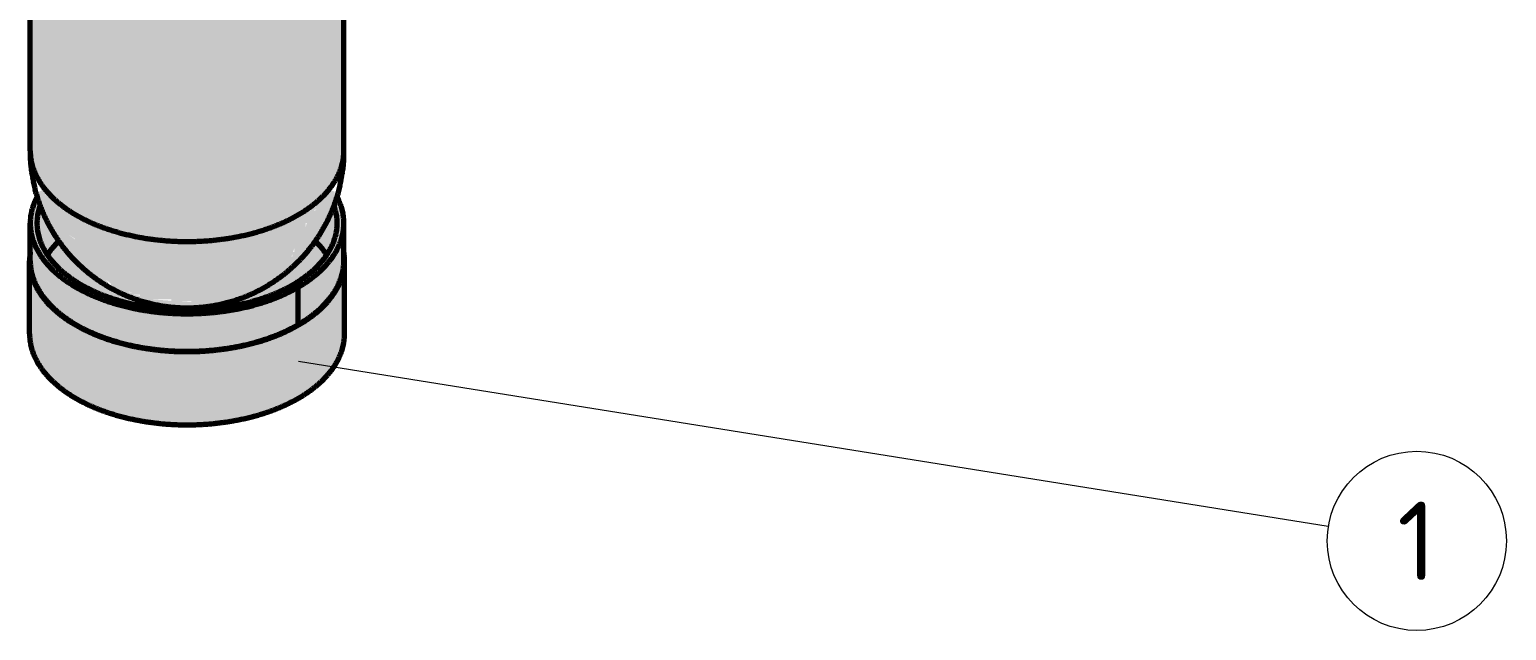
# Model space of a CAD drawing. Header units: millimetres. Extents: x 0 to 420, y 0 to 297.
# Drawn here: x 221.1 to 287, y 162.2 to 189 of the extents above; entities that cross this region are included whole.
import ezdxf
from ezdxf.enums import TextEntityAlignment as Align

# ---------------------------------------------------------------- set-up
doc = ezdxf.new("R2010")
doc.units = ezdxf.units.MM
for name, color, linetype, lineweight in [('01-VISIBLE', 7, 'CONTINUOUS', 70), ('06-TEXTO', 7, 'CONTINUOUS', 25), ('08-FINA', 5, 'CONTINUOUS', 18), ('13-GRAFICA', 30, 'CONTINUOUS', 18)]:
    doc.layers.add(name, color=color, linetype=linetype, lineweight=lineweight)
doc.styles.add('ISO3098', font='isocpeur.ttf')

msp = doc.modelspace()

# ---------------------------------------------------------------- hatches: boundary and pattern name
at = {"layer": '08-FINA'}
h = msp.add_hatch(color=7, dxfattribs=at)
h.dxf.hatch_style = 1
edge = h.paths.add_edge_path()
edge.add_arc((233.089, 174.172), 0.6, 0, 360)
at = {"layer": '13-GRAFICA', "true_color": 0xb21820}
h = msp.add_hatch(color=7, dxfattribs=at)
h.dxf.hatch_style = 1
h.paths.add_polyline_path([(221.11, 192.858), (221.21, 192.858), (221.21, 192.558), (221.31, 192.558), (221.51, 191.958), (221.71, 191.858), (221.71, 194.458), (221.81, 194.458), (221.81, 192.258), (221.91, 192.258), (222.01, 192.058), (222.21, 192.058), (222.61, 191.558), (222.81, 191.558), (222.91, 191.358), (223.31, 191.258), (223.41, 191.058), (223.61, 191.058), (223.61, 190.958), (223.81, 190.958), (223.81, 190.858), (224.11, 190.858), (224.11, 190.758), (224.41, 190.758), (224.41, 190.658), (224.71, 190.658), (224.71, 190.558), (225.01, 190.458), (225.01, 192.658), (225.11, 192.658), (225.11, 192.558), (225.41, 192.558), (225.41, 190.658), (225.51, 190.658), (225.51, 190.558), (226.11, 190.558), (226.11, 190.458), (226.61, 190.458), (226.61, 190.358), (229.51, 190.358), (229.51, 190.458), (230.21, 190.458), (230.21, 190.558), (230.61, 190.558), (230.61, 190.658), (231.11, 190.658), (231.11, 190.758), (231.21, 190.758), (231.21, 192.658), (231.91, 192.758), (231.91, 192.858), (232.11, 192.858), (232.11, 192.958), (232.31, 192.958), (232.31, 193.058), (232.51, 193.058), (232.51, 193.158), (232.71, 193.158), (232.71, 193.258), (233.21, 193.358), (233.41, 193.658), (233.61, 193.658), (233.61, 193.758), (233.91, 193.858), (234.11, 194.158), (234.31, 194.158), (234.31, 194.358), (234.71, 194.658), (234.71, 194.858), (234.91, 194.958), (234.91, 195.158), (235.01, 195.158), (235.01, 195.358), (235.11, 195.358), (235.11, 183.158), (235.01, 183.158), (235.01, 182.858), (234.91, 182.858), (234.91, 182.558), (234.81, 182.558), (234.71, 182.158), (234.51, 182.058), (234.51, 181.858), (234.31, 181.758), (234.31, 181.558), (234.11, 181.458), (234.11, 181.258), (233.91, 181.158), (233.91, 180.958), (233.81, 180.958), (233.71, 180.658), (233.51, 180.558), (233.51, 180.358), (233.41, 180.358), (233.41, 180.158), (233.31, 180.158), (233.31, 179.858), (233.21, 179.858), (233.21, 179.658), (233.11, 179.658), (233.11, 179.458), (233.01, 179.458), (233.01, 179.258), (232.91, 179.258), (232.71, 178.658), (232.51, 178.558), (232.51, 178.358), (232.21, 178.158), (232.21, 177.958), (232.11, 177.958), (232.01, 177.758), (231.81, 177.758), (231.81, 177.658), (231.51, 177.558), (231.41, 177.358), (230.71, 177.258), (230.71, 177.158), (230.41, 177.158), (230.41, 177.058), (230.01, 177.058), (230.01, 176.958), (229.71, 176.958), (229.71, 176.858), (229.31, 176.858), (229.31, 176.758), (228.31, 176.758), (228.31, 176.858), (227.41, 176.858), (227.41, 176.958), (226.41, 176.958), (226.41, 177.058), (226.01, 177.058), (226.01, 177.158), (225.71, 177.158), (225.71, 177.258), (225.21, 177.358), (225.21, 177.458), (225.01, 177.458), (225.01, 177.558), (224.71, 177.558), (224.71, 177.658), (224.21, 178.058), (224.21, 178.258), (223.91, 178.458), (223.91, 178.658), (223.51, 178.958), (223.51, 179.158), (223.21, 179.358), (223.21, 179.558), (223.11, 179.558), (223.11, 179.658), (222.81, 179.858), (222.81, 180.058), (222.51, 180.258), (222.41, 180.658), (222.21, 180.758), (222.21, 180.958), (222.11, 180.958), (222.11, 181.158), (222.01, 181.158), (222.01, 181.358), (221.91, 181.358), (221.91, 181.558), (221.81, 181.558), (221.81, 181.758), (221.71, 181.758), (221.71, 181.958), (221.61, 181.958), (221.61, 182.158), (221.51, 182.158), (221.51, 182.358), (221.41, 182.358), (221.41, 182.558), (221.31, 182.558), (221.31, 182.758), (221.21, 182.758), (221.21, 183.558), (221.11, 183.558)])
at = {"layer": '13-GRAFICA', "true_color": 0x202020}
h = msp.add_hatch(color=7, dxfattribs=at)
h.dxf.hatch_style = 1
h.paths.add_polyline_path([(221.21, 178.058), (221.11, 180.658), (221.21, 180.658), (221.21, 180.958), (221.31, 180.958), (221.31, 181.358), (221.41, 181.358), (221.51, 181.758), (221.71, 181.858), (221.81, 181.558), (221.91, 181.558), (221.91, 181.358), (222.01, 181.358), (222.01, 181.158), (222.11, 181.158), (222.11, 180.958), (222.21, 180.958), (222.21, 180.758), (222.41, 180.658), (222.51, 180.258), (222.81, 180.058), (222.81, 179.858), (223.21, 179.558), (223.21, 179.358), (223.51, 179.158), (223.51, 178.958), (223.91, 178.658), (223.91, 178.458), (224.21, 178.258), (224.21, 178.058), (224.31, 178.058), (224.71, 177.558), (225.01, 177.558), (225.01, 177.458), (225.21, 177.458), (225.21, 177.358), (225.51, 177.358), (225.51, 177.258), (225.71, 177.258), (225.71, 177.158), (226.41, 177.058), (226.41, 176.958), (229.31, 176.758), (229.31, 176.858), (229.71, 176.858), (229.71, 176.958), (230.01, 176.958), (230.01, 177.058), (230.41, 177.058), (230.41, 177.158), (230.71, 177.158), (230.71, 177.258), (231.41, 177.358), (231.51, 177.558), (231.71, 177.558), (231.81, 177.758), (232.01, 177.758), (232.01, 177.858), (232.21, 177.958), (232.21, 178.158), (232.51, 178.358), (232.51, 178.558), (232.71, 178.658), (232.71, 178.858), (232.81, 178.858), (232.81, 179.058), (232.91, 179.058), (232.91, 179.258), (233.01, 179.258), (233.01, 179.458), (233.11, 179.458), (233.11, 179.658), (233.21, 179.658), (233.21, 179.858), (233.31, 179.858), (233.31, 180.158), (233.41, 180.158), (233.51, 180.558), (233.71, 180.658), (233.71, 180.858), (233.91, 180.958), (233.91, 181.158), (234.11, 181.258), (234.11, 181.458), (234.31, 181.558), (234.41, 181.858), (234.71, 181.758), (234.71, 181.558), (234.81, 181.558), (234.81, 181.358), (234.91, 181.358), (234.91, 181.158), (235.01, 181.158), (235.01, 180.558), (235.11, 180.558), (235.11, 178.458), (235.01, 178.458), (235.01, 177.858), (234.91, 177.858), (234.81, 177.458), (234.61, 177.358), (234.51, 176.958), (234.41, 176.958), (233.91, 176.358), (233.71, 176.358), (233.51, 176.058), (233.11, 175.958), (233.01, 175.758), (232.81, 175.758), (232.81, 175.658), (232.61, 175.658), (232.61, 175.558), (232.41, 175.558), (232.41, 175.458), (232.21, 175.458), (232.21, 175.358), (231.91, 175.358), (231.91, 175.258), (231.61, 175.258), (231.61, 175.158), (231.31, 175.158), (231.31, 175.058), (231.01, 175.058), (231.01, 174.958), (230.51, 174.958), (230.51, 174.858), (230.01, 174.858), (230.01, 174.758), (229.41, 174.758), (229.41, 174.658), (226.11, 174.758), (226.11, 174.858), (225.71, 174.858), (225.71, 174.958), (224.51, 175.158), (224.51, 175.258), (224.31, 175.258), (224.31, 175.358), (224.11, 175.358), (224.11, 175.458), (223.81, 175.458), (223.81, 175.558), (223.61, 175.558), (223.61, 175.658), (223.01, 175.858), (222.81, 176.158), (222.61, 176.158), (222.41, 176.458), (222.21, 176.458), (222.21, 176.558), (221.91, 176.758), (221.91, 176.958), (221.61, 177.158), (221.61, 177.358), (221.41, 177.458), (221.31, 178.058)])
at = {"layer": '13-GRAFICA', "true_color": 0xffd200}
h = msp.add_hatch(color=7, dxfattribs=at)
h.dxf.hatch_style = 1
h.paths.add_polyline_path([(221.11, 174.958), (221.11, 178.758), (221.21, 178.758), (221.21, 178.058), (221.31, 178.058), (221.41, 177.458), (221.51, 177.458), (221.61, 177.158), (221.91, 176.958), (221.91, 176.758), (222.01, 176.758), (222.21, 176.458), (222.41, 176.458), (222.61, 176.158), (222.81, 176.158), (223.01, 175.858), (223.21, 175.858), (223.21, 175.758), (223.41, 175.758), (223.41, 175.658), (223.61, 175.658), (223.61, 175.558), (223.81, 175.558), (223.81, 175.458), (224.11, 175.458), (224.11, 175.358), (224.31, 175.358), (224.31, 175.258), (224.51, 175.258), (224.51, 175.158), (224.91, 175.158), (224.91, 175.058), (225.31, 175.058), (225.31, 174.958), (225.71, 174.958), (225.71, 174.858), (226.11, 174.858), (226.11, 174.758), (229.41, 174.658), (229.41, 174.758), (230.01, 174.758), (230.01, 174.858), (231.01, 174.958), (231.01, 175.058), (231.31, 175.058), (231.31, 175.158), (232.21, 175.358), (232.21, 175.458), (232.41, 175.458), (232.41, 175.558), (233.01, 175.758), (233.11, 175.958), (233.51, 176.058), (233.71, 176.358), (233.91, 176.358), (233.91, 176.458), (234.51, 176.958), (234.61, 177.358), (234.81, 177.458), (234.81, 177.658), (234.91, 177.658), (234.91, 177.858), (235.01, 177.858), (235.01, 178.458), (235.11, 178.458), (235.11, 174.958), (235.01, 174.958), (235.01, 174.558), (234.91, 174.558), (234.91, 174.358), (234.81, 174.358), (234.61, 173.758), (234.51, 173.758), (233.91, 173.058), (233.71, 173.058), (233.51, 172.758), (233.11, 172.658), (233.01, 172.458), (232.81, 172.458), (232.81, 172.358), (232.61, 172.358), (232.61, 172.258), (232.41, 172.258), (232.41, 172.158), (232.11, 172.158), (232.11, 172.058), (231.91, 172.058), (231.91, 171.958), (231.61, 171.958), (231.61, 171.858), (231.31, 171.858), (231.31, 171.758), (231.01, 171.758), (231.01, 171.658), (230.41, 171.658), (230.41, 171.558), (229.91, 171.558), (229.91, 171.458), (229.11, 171.458), (229.11, 171.358), (226.31, 171.458), (226.31, 171.558), (225.71, 171.558), (225.71, 171.658), (225.31, 171.658), (225.31, 171.758), (225.01, 171.758), (225.01, 171.858), (224.61, 171.858), (224.61, 171.958), (224.31, 171.958), (224.31, 172.058), (224.11, 172.058), (224.11, 172.158), (223.91, 172.158), (223.91, 172.258), (223.61, 172.258), (223.61, 172.358), (223.01, 172.558), (222.81, 172.858), (222.61, 172.858), (222.41, 173.158), (222.21, 173.158), (222.21, 173.258), (221.91, 173.458), (221.91, 173.658), (221.51, 173.958), (221.51, 174.158), (221.41, 174.158), (221.41, 174.358), (221.31, 174.358), (221.31, 174.658), (221.21, 174.658), (221.21, 174.958)])

# ---------------------------------------------------------------- linework, layer by layer
at = {"layer": '01-VISIBLE'}
for p, q in [((235.117, 183.574), (235.117, 195.422)), ((221.117, 183.574), (221.117, 193.015)), ((221.117, 178.675), (221.117, 180.349)), ((235.117, 178.675), (235.117, 180.349)), ((221.087, 175.41), (221.087, 178.675)), ((235.147, 175.41), (235.147, 178.675)), ((233.066, 177.492), (233.066, 175.818))]:
    msp.add_line(p, q, dxfattribs=at)
for points in [[(221.117, 183.574), (221.117, 183.514), (221.12, 183.454), (221.124, 183.394), (221.129, 183.334), (221.136, 183.274), (221.145, 183.215), (221.154, 183.155), (221.166, 183.096), (221.179, 183.037), (221.193, 182.979), (221.209, 182.921), (221.226, 182.863), (221.245, 182.805), (221.264, 182.749), (221.286, 182.692), (221.308, 182.636), (221.332, 182.581), (221.356, 182.526), (221.382, 182.472), (221.409, 182.418), (221.438, 182.365), (221.467, 182.312), (221.497, 182.26), (221.529, 182.209), (221.561, 182.158), (221.594, 182.108), (221.628, 182.058), (221.663, 182.009), (221.699, 181.96), (221.736, 181.913), (221.773, 181.866), (221.812, 181.819), (221.85, 181.773), (221.89, 181.728), (221.931, 181.683), (221.972, 181.639), (222.013, 181.596), (222.056, 181.553), (222.098, 181.51), (222.142, 181.469), (222.186, 181.428), (222.231, 181.387), (222.276, 181.347), (222.321, 181.308), (222.367, 181.269), (222.414, 181.231), (222.461, 181.193), (222.508, 181.156), (222.556, 181.12), (222.604, 181.083), (222.653, 181.048), (222.702, 181.013), (222.752, 180.979), (222.801, 180.945), (222.851, 180.911), (222.902, 180.878), (222.953, 180.846), (223.004, 180.814), (223.055, 180.783), (223.107, 180.752), (223.159, 180.721), (223.211, 180.691), (223.264, 180.662), (223.316, 180.633), (223.369, 180.604), (223.423, 180.576), (223.476, 180.549), (223.53, 180.521), (223.584, 180.495), (223.638, 180.468), (223.693, 180.443), (223.747, 180.417), (223.802, 180.392), (223.857, 180.367), (223.912, 180.343), (223.967, 180.32), (224.023, 180.296), (224.079, 180.273), (224.134, 180.251), (224.19, 180.229), (224.247, 180.207), (224.303, 180.185), (224.359, 180.165), (224.416, 180.144), (224.473, 180.124), (224.53, 180.104), (224.587, 180.085), (224.644, 180.065), (224.701, 180.047), (224.758, 180.028), (224.816, 180.011), (224.874, 179.993), (224.931, 179.976), (224.989, 179.959), (225.047, 179.942), (225.105, 179.926), (225.163, 179.91), (225.221, 179.895), (225.28, 179.88), (225.338, 179.865), (225.397, 179.851), (225.455, 179.837), (225.514, 179.823), (225.572, 179.809), (225.631, 179.796), (225.69, 179.784), (225.749, 179.771), (225.808, 179.759), (225.867, 179.747), (225.926, 179.736), (225.985, 179.725), (226.045, 179.714), (226.104, 179.704), (226.163, 179.694), (226.223, 179.684), (226.282, 179.674), (226.342, 179.665), (226.401, 179.656), (226.461, 179.648), (226.521, 179.639), (226.58, 179.632), (226.64, 179.624), (226.7, 179.617), (226.76, 179.61), (226.82, 179.603), (226.88, 179.597), (226.939, 179.591), (226.999, 179.585), (227.059, 179.579), (227.119, 179.574), (227.179, 179.569), (227.239, 179.565), (227.3, 179.561), (227.36, 179.557), (227.42, 179.553), (227.48, 179.55), (227.54, 179.547), (227.6, 179.544), (227.66, 179.542), (227.721, 179.539), (227.781, 179.538), (227.841, 179.536), (227.901, 179.535), (227.961, 179.534), (228.022, 179.533), (228.082, 179.533), (228.142, 179.533), (228.202, 179.533), (228.263, 179.534), (228.323, 179.535), (228.383, 179.536), (228.443, 179.537), (228.503, 179.539), (228.564, 179.541), (228.624, 179.544), (228.684, 179.546), (228.744, 179.549), (228.804, 179.553), (228.864, 179.556), (228.925, 179.56), (228.985, 179.564), (229.045, 179.569), (229.105, 179.573), (229.165, 179.579), (229.225, 179.584), (229.285, 179.59), (229.345, 179.596), (229.405, 179.602), (229.464, 179.609), (229.524, 179.616), (229.584, 179.623), (229.644, 179.63), (229.703, 179.638), (229.763, 179.646), (229.823, 179.655), (229.882, 179.664), (229.942, 179.673), (230.001, 179.682), (230.061, 179.692), (230.12, 179.702), (230.18, 179.712), (230.239, 179.723), (230.298, 179.734), (230.357, 179.746), (230.416, 179.757), (230.475, 179.769), (230.534, 179.782), (230.593, 179.794), (230.652, 179.807), (230.711, 179.821), (230.769, 179.834), (230.828, 179.848), (230.886, 179.863), (230.945, 179.878), (231.003, 179.893), (231.061, 179.908), (231.119, 179.924), (231.177, 179.94), (231.235, 179.956), (231.293, 179.973), (231.351, 179.99), (231.409, 180.008), (231.466, 180.026), (231.523, 180.044), (231.581, 180.063), (231.638, 180.082), (231.695, 180.101), (231.752, 180.121), (231.809, 180.141), (231.865, 180.161), (231.922, 180.182), (231.978, 180.204), (232.034, 180.225), (232.09, 180.247), (232.146, 180.27), (232.202, 180.293), (232.257, 180.316), (232.313, 180.34), (232.368, 180.364), (232.423, 180.388), (232.478, 180.413), (232.532, 180.439), (232.587, 180.464), (232.641, 180.491), (232.695, 180.517), (232.749, 180.544), (232.802, 180.572), (232.856, 180.6), (232.909, 180.629), (232.962, 180.657), (233.014, 180.687), (233.066, 180.717)], [(221.117, 183.549), (221.117, 183.487), (221.117, 183.424), (221.118, 183.362), (221.119, 183.3), (221.12, 183.238), (221.122, 183.175), (221.124, 183.113), (221.128, 183.051), (221.132, 182.988), (221.138, 182.926), (221.144, 182.864), (221.152, 182.803), (221.161, 182.741), (221.171, 182.679), (221.183, 182.618), (221.196, 182.557)], [(233.066, 180.717), (233.119, 180.747), (233.17, 180.778), (233.222, 180.809), (233.273, 180.841), (233.324, 180.874), (233.375, 180.907), (233.425, 180.94), (233.475, 180.974), (233.525, 181.008), (233.574, 181.043), (233.623, 181.079), (233.671, 181.115), (233.719, 181.152), (233.767, 181.189), (233.814, 181.226), (233.861, 181.265), (233.907, 181.303), (233.953, 181.343), (233.998, 181.383), (234.043, 181.423), (234.087, 181.465), (234.131, 181.506), (234.174, 181.549), (234.216, 181.592), (234.258, 181.635), (234.299, 181.679), (234.34, 181.724), (234.38, 181.769), (234.419, 181.815), (234.457, 181.862), (234.495, 181.909), (234.532, 181.957), (234.568, 182.005), (234.603, 182.055), (234.637, 182.104), (234.67, 182.155), (234.703, 182.205), (234.734, 182.257), (234.765, 182.309), (234.794, 182.362), (234.823, 182.415), (234.85, 182.469), (234.876, 182.524), (234.901, 182.579), (234.925, 182.634), (234.947, 182.69), (234.968, 182.747), (234.988, 182.804), (235.007, 182.861), (235.024, 182.919), (235.04, 182.977), (235.054, 183.036), (235.067, 183.095), (235.079, 183.154), (235.089, 183.214), (235.097, 183.273), (235.104, 183.333), (235.11, 183.394), (235.114, 183.454), (235.116, 183.514), (235.117, 183.574)], [(235.038, 182.557), (235.05, 182.616), (235.061, 182.675), (235.071, 182.734), (235.08, 182.794), (235.088, 182.854), (235.095, 182.913), (235.1, 182.973), (235.105, 183.033), (235.108, 183.093), (235.111, 183.153), (235.113, 183.214), (235.114, 183.274), (235.115, 183.334), (235.116, 183.394), (235.116, 183.454), (235.117, 183.514), (235.117, 183.574)], [(221.196, 182.557), (221.195, 182.559), (221.195, 182.56), (221.195, 182.561), (221.194, 182.563), (221.194, 182.564), (221.194, 182.566)], [(221.194, 182.566), (221.204, 182.507), (221.214, 182.447), (221.224, 182.388), (221.234, 182.329), (221.245, 182.27), (221.255, 182.21), (221.267, 182.151), (221.278, 182.092), (221.29, 182.033), (221.303, 181.975), (221.316, 181.916), (221.33, 181.857), (221.344, 181.799), (221.359, 181.741), (221.375, 181.683), (221.391, 181.625), (221.408, 181.567), (221.425, 181.51), (221.443, 181.452), (221.462, 181.395), (221.481, 181.338), (221.501, 181.281), (221.521, 181.225), (221.542, 181.169), (221.564, 181.112), (221.585, 181.056), (221.608, 181), (221.63, 180.945), (221.653, 180.889), (221.677, 180.834), (221.7, 180.779), (221.725, 180.724), (221.749, 180.669), (221.774, 180.614), (221.8, 180.56), (221.826, 180.505), (221.852, 180.451), (221.879, 180.398), (221.907, 180.344), (221.935, 180.291), (221.963, 180.238), (221.992, 180.185), (222.021, 180.133), (222.051, 180.08), (222.081, 180.028), (222.112, 179.977), (222.143, 179.925), (222.174, 179.874), (222.206, 179.823), (222.239, 179.773), (222.272, 179.722), (222.305, 179.672), (222.339, 179.622), (222.373, 179.573), (222.408, 179.524), (222.443, 179.475), (222.478, 179.426), (222.514, 179.378), (222.55, 179.33), (222.587, 179.283), (222.624, 179.235), (222.661, 179.188), (222.699, 179.142), (222.738, 179.095), (222.776, 179.049), (222.815, 179.003), (222.855, 178.958), (222.895, 178.913), (222.935, 178.868), (222.975, 178.824), (223.016, 178.78), (223.058, 178.736), (223.1, 178.693), (223.142, 178.65), (223.184, 178.608), (223.227, 178.565), (223.27, 178.524), (223.314, 178.482), (223.358, 178.441), (223.402, 178.4), (223.447, 178.36), (223.491, 178.32), (223.537, 178.281), (223.582, 178.241), (223.628, 178.203), (223.675, 178.164), (223.721, 178.126), (223.768, 178.089), (223.816, 178.052), (223.863, 178.015), (223.911, 177.979), (223.959, 177.943), (224.008, 177.907), (224.057, 177.872), (224.106, 177.838), (224.155, 177.803), (224.205, 177.77), (224.255, 177.736), (224.305, 177.703), (224.356, 177.671), (224.407, 177.639), (224.458, 177.607), (224.509, 177.576), (224.561, 177.545), (224.613, 177.515), (224.665, 177.485), (224.717, 177.455), (224.77, 177.426), (224.823, 177.398), (224.876, 177.37), (224.929, 177.342), (224.983, 177.315), (225.037, 177.288), (225.091, 177.262), (225.145, 177.236), (225.2, 177.211), (225.255, 177.186), (225.31, 177.162), (225.365, 177.138), (225.42, 177.115), (225.476, 177.092), (225.532, 177.069), (225.588, 177.047), (225.644, 177.026), (225.7, 177.005), (225.757, 176.984), (225.813, 176.964), (225.87, 176.945), (225.927, 176.926), (225.984, 176.907), (226.042, 176.889), (226.099, 176.872), (226.157, 176.854), (226.215, 176.838), (226.273, 176.822), (226.331, 176.806), (226.389, 176.791), (226.447, 176.776), (226.506, 176.762), (226.564, 176.749), (226.623, 176.736), (226.682, 176.723), (226.741, 176.711), (226.8, 176.7), (226.859, 176.688), (226.918, 176.678), (226.977, 176.668), (227.036, 176.658), (227.096, 176.649), (227.155, 176.641), (227.215, 176.633), (227.275, 176.625), (227.334, 176.618), (227.394, 176.612), (227.454, 176.606), (227.514, 176.6), (227.574, 176.596), (227.634, 176.591), (227.694, 176.587), (227.754, 176.584), (227.814, 176.581), (227.874, 176.579), (227.934, 176.577), (227.994, 176.576), (228.054, 176.575), (228.114, 176.574), (228.174, 176.575), (228.235, 176.575), (228.295, 176.577), (228.355, 176.579), (228.415, 176.581), (228.475, 176.584), (228.535, 176.587), (228.595, 176.591), (228.655, 176.595), (228.715, 176.6), (228.775, 176.605), (228.835, 176.611), (228.894, 176.618), (228.954, 176.625), (229.014, 176.632), (229.073, 176.64), (229.133, 176.649), (229.192, 176.658), (229.252, 176.667), (229.311, 176.677), (229.37, 176.688), (229.429, 176.699), (229.488, 176.71), (229.547, 176.722), (229.606, 176.735), (229.665, 176.748), (229.723, 176.761), (229.782, 176.775), (229.84, 176.79), (229.898, 176.805), (229.956, 176.82), (230.014, 176.837), (230.072, 176.853), (230.13, 176.87), (230.187, 176.888), (230.245, 176.906), (230.302, 176.924), (230.359, 176.943), (230.416, 176.963), (230.472, 176.983), (230.529, 177.003), (230.585, 177.024), (230.641, 177.046), (230.697, 177.068), (230.753, 177.09), (230.809, 177.113), (230.864, 177.136), (230.919, 177.16), (230.974, 177.184), (231.029, 177.209), (231.084, 177.234), (231.138, 177.26), (231.192, 177.286), (231.246, 177.313), (231.3, 177.34), (231.353, 177.368), (231.406, 177.396), (231.459, 177.424), (231.512, 177.453), (231.564, 177.482), (231.617, 177.512)], [(231.617, 177.512), (231.669, 177.543), (231.72, 177.573), (231.772, 177.604), (231.823, 177.636), (231.874, 177.668), (231.924, 177.701), (231.975, 177.734), (232.025, 177.767), (232.075, 177.801), (232.124, 177.835), (232.173, 177.87), (232.222, 177.905), (232.271, 177.94), (232.319, 177.976), (232.367, 178.013), (232.415, 178.049), (232.462, 178.086), (232.509, 178.124), (232.556, 178.162), (232.602, 178.2), (232.648, 178.239), (232.694, 178.278), (232.739, 178.318), (232.784, 178.358), (232.829, 178.398), (232.873, 178.439), (232.917, 178.48), (232.961, 178.521), (233.004, 178.563), (233.047, 178.605), (233.089, 178.648), (233.132, 178.691), (233.173, 178.734), (233.215, 178.778), (233.256, 178.822), (233.296, 178.866), (233.337, 178.911), (233.377, 178.956), (233.416, 179.001), (233.455, 179.047), (233.494, 179.093), (233.532, 179.139), (233.57, 179.186), (233.608, 179.233), (233.645, 179.28), (233.681, 179.328), (233.718, 179.376), (233.754, 179.424), (233.789, 179.473), (233.824, 179.522), (233.859, 179.571), (233.893, 179.62), (233.927, 179.67), (233.96, 179.72), (233.993, 179.771), (234.026, 179.821), (234.058, 179.872), (234.089, 179.923), (234.121, 179.975), (234.151, 180.027), (234.182, 180.079), (234.211, 180.131), (234.241, 180.183), (234.27, 180.236), (234.298, 180.289), (234.326, 180.343), (234.353, 180.396), (234.38, 180.45), (234.407, 180.504), (234.433, 180.558), (234.458, 180.613), (234.483, 180.667), (234.508, 180.722), (234.532, 180.777), (234.556, 180.833), (234.58, 180.888), (234.603, 180.944), (234.625, 180.999), (234.648, 181.055), (234.669, 181.111), (234.691, 181.168), (234.712, 181.224), (234.732, 181.281), (234.752, 181.337), (234.771, 181.394), (234.79, 181.452), (234.808, 181.509), (234.825, 181.566), (234.842, 181.624), (234.859, 181.682), (234.874, 181.74), (234.889, 181.798), (234.904, 181.857), (234.917, 181.915), (234.931, 181.974), (234.943, 182.033), (234.955, 182.092), (234.967, 182.151), (234.978, 182.21), (234.989, 182.269), (234.999, 182.329), (235.009, 182.388), (235.019, 182.447), (235.029, 182.507), (235.04, 182.566)], [(235.04, 182.566), (235.039, 182.564), (235.039, 182.563), (235.039, 182.561), (235.038, 182.56), (235.038, 182.559), (235.038, 182.557)], [(221.42, 181.526), (221.392, 181.472), (221.365, 181.417), (221.339, 181.361), (221.315, 181.305), (221.292, 181.248), (221.27, 181.19), (221.249, 181.132), (221.23, 181.074), (221.212, 181.015), (221.196, 180.956), (221.181, 180.897), (221.168, 180.837), (221.156, 180.777), (221.146, 180.716), (221.137, 180.655), (221.13, 180.594), (221.124, 180.533), (221.12, 180.472), (221.118, 180.411), (221.117, 180.349)], [(235.117, 180.349), (235.116, 180.411), (235.113, 180.472), (235.109, 180.533), (235.104, 180.594), (235.097, 180.655), (235.088, 180.716), (235.077, 180.777), (235.066, 180.837), (235.052, 180.897), (235.037, 180.956), (235.021, 181.015), (235.003, 181.074), (234.984, 181.133), (234.963, 181.19), (234.942, 181.248), (234.918, 181.305), (234.894, 181.361), (234.868, 181.417), (234.841, 181.472), (234.813, 181.526)], [(221.556, 181.133), (221.536, 181.075), (221.517, 181.016), (221.5, 180.957), (221.484, 180.898), (221.47, 180.838), (221.458, 180.777), (221.447, 180.717), (221.438, 180.656), (221.43, 180.595), (221.424, 180.534), (221.42, 180.472), (221.418, 180.411), (221.417, 180.349)], [(234.817, 180.349), (234.816, 180.411), (234.813, 180.472), (234.809, 180.534), (234.803, 180.595), (234.796, 180.656), (234.786, 180.717), (234.776, 180.777), (234.763, 180.838), (234.749, 180.898), (234.733, 180.957), (234.716, 181.016), (234.698, 181.075), (234.678, 181.133)], [(221.117, 180.349), (221.117, 180.289), (221.12, 180.229), (221.124, 180.169), (221.129, 180.109), (221.136, 180.049), (221.145, 179.989), (221.154, 179.93), (221.166, 179.871), (221.179, 179.812), (221.193, 179.754), (221.209, 179.695), (221.226, 179.638), (221.245, 179.58), (221.264, 179.523), (221.286, 179.467), (221.308, 179.411), (221.332, 179.356), (221.356, 179.301), (221.382, 179.247), (221.409, 179.193), (221.438, 179.14), (221.467, 179.087), (221.497, 179.035), (221.529, 178.983), (221.561, 178.933), (221.594, 178.882), (221.628, 178.833), (221.663, 178.784), (221.699, 178.735), (221.736, 178.688), (221.773, 178.64), (221.812, 178.594), (221.85, 178.548), (221.89, 178.503), (221.931, 178.458), (221.972, 178.414), (222.013, 178.37), (222.056, 178.328), (222.098, 178.285), (222.142, 178.244), (222.186, 178.202), (222.231, 178.162), (222.276, 178.122), (222.321, 178.083), (222.367, 178.044), (222.414, 178.006), (222.461, 177.968), (222.508, 177.931), (222.556, 177.894), (222.604, 177.858), (222.653, 177.823), (222.702, 177.788), (222.752, 177.753), (222.801, 177.72), (222.851, 177.686), (222.902, 177.653), (222.953, 177.621), (223.004, 177.589), (223.055, 177.558), (223.107, 177.527), (223.159, 177.496), (223.211, 177.466), (223.264, 177.437), (223.316, 177.408), (223.369, 177.379), (223.423, 177.351), (223.476, 177.324), (223.53, 177.296), (223.584, 177.27), (223.638, 177.243), (223.693, 177.217), (223.747, 177.192), (223.802, 177.167), (223.857, 177.142), (223.912, 177.118), (223.967, 177.094), (224.023, 177.071), (224.079, 177.048), (224.134, 177.026), (224.19, 177.003), (224.247, 176.982), (224.303, 176.96), (224.359, 176.939), (224.416, 176.919), (224.473, 176.899), (224.53, 176.879), (224.587, 176.859), (224.644, 176.84), (224.701, 176.822), (224.758, 176.803), (224.816, 176.785), (224.874, 176.768), (224.931, 176.751), (224.989, 176.734), (225.047, 176.717), (225.105, 176.701), (225.163, 176.685), (225.221, 176.67), (225.28, 176.655), (225.338, 176.64), (225.397, 176.625), (225.455, 176.611), (225.514, 176.598), (225.572, 176.584), (225.631, 176.571), (225.69, 176.558), (225.749, 176.546), (225.808, 176.534), (225.867, 176.522), (225.926, 176.511), (225.985, 176.5), (226.045, 176.489), (226.104, 176.479), (226.163, 176.468), (226.223, 176.459), (226.282, 176.449), (226.342, 176.44), (226.401, 176.431), (226.461, 176.423), (226.521, 176.414), (226.58, 176.406), (226.64, 176.399), (226.7, 176.391), (226.76, 176.385), (226.82, 176.378), (226.88, 176.371), (226.939, 176.365), (226.999, 176.36), (227.059, 176.354), (227.119, 176.349), (227.179, 176.344), (227.239, 176.34), (227.3, 176.335), (227.36, 176.332), (227.42, 176.328), (227.48, 176.325), (227.54, 176.322), (227.6, 176.319), (227.66, 176.316), (227.721, 176.314), (227.781, 176.313), (227.841, 176.311), (227.901, 176.31), (227.961, 176.309), (228.022, 176.308), (228.082, 176.308), (228.142, 176.308), (228.202, 176.308), (228.263, 176.309), (228.323, 176.31), (228.383, 176.311), (228.443, 176.312), (228.503, 176.314), (228.564, 176.316), (228.624, 176.318), (228.684, 176.321), (228.744, 176.324), (228.804, 176.327), (228.864, 176.331), (228.925, 176.335), (228.985, 176.339), (229.045, 176.344), (229.105, 176.348), (229.165, 176.353), (229.225, 176.359), (229.285, 176.365), (229.345, 176.371), (229.405, 176.377), (229.464, 176.383), (229.524, 176.39), (229.584, 176.398), (229.644, 176.405), (229.703, 176.413), (229.763, 176.421), (229.823, 176.43), (229.882, 176.439), (229.942, 176.448), (230.001, 176.457), (230.061, 176.467), (230.12, 176.477), (230.18, 176.487), (230.239, 176.498), (230.298, 176.509), (230.357, 176.52), (230.416, 176.532), (230.475, 176.544), (230.534, 176.557), (230.593, 176.569), (230.652, 176.582), (230.711, 176.596), (230.769, 176.609), (230.828, 176.623), (230.886, 176.638), (230.945, 176.652), (231.003, 176.667), (231.061, 176.683), (231.119, 176.699), (231.177, 176.715), (231.235, 176.731), (231.293, 176.748), (231.351, 176.765), (231.409, 176.783), (231.466, 176.801), (231.523, 176.819), (231.581, 176.837), (231.638, 176.856), (231.695, 176.876), (231.752, 176.896), (231.809, 176.916), (231.865, 176.936), (231.922, 176.957), (231.978, 176.978), (232.034, 177), (232.09, 177.022), (232.146, 177.045), (232.202, 177.067), (232.257, 177.091), (232.313, 177.114), (232.368, 177.139), (232.423, 177.163), (232.478, 177.188), (232.532, 177.213), (232.587, 177.239), (232.641, 177.265), (232.695, 177.292), (232.749, 177.319), (232.802, 177.347), (232.856, 177.375), (232.909, 177.403), (232.962, 177.432), (233.014, 177.462), (233.066, 177.492)], [(221.417, 180.349), (221.418, 180.289), (221.42, 180.229), (221.424, 180.169), (221.43, 180.109), (221.437, 180.049), (221.446, 179.989), (221.456, 179.93), (221.468, 179.871), (221.482, 179.812), (221.497, 179.754), (221.513, 179.696), (221.531, 179.638), (221.55, 179.581), (221.571, 179.525), (221.593, 179.469), (221.616, 179.413), (221.64, 179.358), (221.666, 179.304), (221.693, 179.25), (221.721, 179.196), (221.75, 179.144), (221.781, 179.092), (221.812, 179.04), (221.844, 178.989), (221.878, 178.939), (221.912, 178.89), (221.947, 178.841), (221.983, 178.792), (222.02, 178.745), (222.058, 178.698), (222.096, 178.652), (222.136, 178.606), (222.176, 178.561), (222.216, 178.517), (222.258, 178.473), (222.3, 178.43), (222.343, 178.387), (222.386, 178.345), (222.43, 178.304), (222.474, 178.263), (222.519, 178.223), (222.565, 178.184), (222.611, 178.145), (222.657, 178.107), (222.704, 178.069), (222.752, 178.032), (222.8, 177.995), (222.848, 177.96), (222.897, 177.924), (222.946, 177.889), (222.996, 177.855), (223.046, 177.821), (223.096, 177.788), (223.146, 177.755), (223.197, 177.723), (223.249, 177.692), (223.3, 177.66), (223.352, 177.63), (223.404, 177.6), (223.457, 177.57), (223.509, 177.541), (223.562, 177.512), (223.616, 177.484), (223.669, 177.456), (223.723, 177.429), (223.777, 177.402), (223.831, 177.376), (223.885, 177.35), (223.94, 177.325), (223.995, 177.3), (224.05, 177.275), (224.105, 177.251), (224.161, 177.227), (224.216, 177.204), (224.272, 177.181), (224.328, 177.159), (224.384, 177.137), (224.44, 177.115), (224.497, 177.094), (224.553, 177.074), (224.61, 177.053), (224.667, 177.033), (224.724, 177.014), (224.781, 176.995), (224.838, 176.976), (224.895, 176.957), (224.953, 176.939), (225.011, 176.922), (225.068, 176.905), (225.126, 176.888), (225.184, 176.871), (225.242, 176.855), (225.3, 176.839), (225.358, 176.824), (225.417, 176.809), (225.475, 176.794), (225.534, 176.78), (225.592, 176.766), (225.651, 176.753), (225.71, 176.739), (225.769, 176.726), (225.828, 176.714), (225.887, 176.702), (225.946, 176.69), (226.005, 176.678), (226.064, 176.667), (226.123, 176.656), (226.183, 176.646), (226.242, 176.636), (226.301, 176.626), (226.361, 176.616), (226.42, 176.607), (226.48, 176.598), (226.54, 176.59), (226.599, 176.582), (226.659, 176.574), (226.719, 176.566), (226.779, 176.559), (226.839, 176.552), (226.898, 176.546), (226.958, 176.539), (227.018, 176.533), (227.078, 176.528), (227.138, 176.523), (227.198, 176.518), (227.258, 176.513), (227.319, 176.509), (227.379, 176.505), (227.439, 176.501), (227.499, 176.498), (227.559, 176.494), (227.619, 176.492), (227.679, 176.489), (227.74, 176.487), (227.8, 176.485), (227.86, 176.484), (227.92, 176.483), (227.981, 176.482), (228.041, 176.481), (228.101, 176.481), (228.161, 176.481), (228.222, 176.482), (228.282, 176.482), (228.342, 176.483), (228.402, 176.485), (228.462, 176.486), (228.523, 176.488), (228.583, 176.49), (228.643, 176.493), (228.703, 176.496), (228.763, 176.499), (228.824, 176.503), (228.884, 176.506), (228.944, 176.511), (229.004, 176.515), (229.064, 176.52), (229.124, 176.525), (229.184, 176.53), (229.244, 176.536), (229.304, 176.542), (229.364, 176.549), (229.424, 176.555), (229.483, 176.562), (229.543, 176.57), (229.603, 176.577), (229.663, 176.585), (229.722, 176.594), (229.782, 176.602), (229.842, 176.611), (229.901, 176.621), (229.961, 176.63), (230.02, 176.64), (230.079, 176.651), (230.139, 176.661), (230.198, 176.672), (230.257, 176.684), (230.316, 176.695), (230.375, 176.707), (230.434, 176.72), (230.493, 176.733), (230.552, 176.746), (230.611, 176.759), (230.669, 176.773), (230.728, 176.787), (230.786, 176.801), (230.845, 176.816), (230.903, 176.831), (230.961, 176.847), (231.019, 176.863), (231.077, 176.879), (231.135, 176.896), (231.193, 176.913), (231.251, 176.93), (231.308, 176.948), (231.366, 176.966), (231.423, 176.985), (231.48, 177.004), (231.537, 177.023), (231.594, 177.043), (231.651, 177.063), (231.707, 177.084), (231.764, 177.104), (231.82, 177.126), (231.877, 177.148), (231.933, 177.17), (231.988, 177.192), (232.044, 177.215), (232.1, 177.239), (232.155, 177.263), (232.21, 177.287), (232.265, 177.312), (232.32, 177.337), (232.374, 177.362), (232.428, 177.389), (232.483, 177.415), (232.536, 177.442), (232.59, 177.47), (232.643, 177.497), (232.697, 177.526), (232.749, 177.555), (232.802, 177.584), (232.854, 177.614)], [(232.854, 177.614), (232.907, 177.645), (232.959, 177.676), (233.011, 177.708), (233.062, 177.74), (233.114, 177.772), (233.165, 177.806), (233.215, 177.84), (233.265, 177.874), (233.315, 177.909), (233.364, 177.944), (233.413, 177.98), (233.462, 178.017), (233.51, 178.054), (233.557, 178.092), (233.605, 178.13), (233.651, 178.169), (233.697, 178.209), (233.743, 178.249), (233.788, 178.29), (233.833, 178.331), (233.876, 178.373), (233.92, 178.416), (233.962, 178.459), (234.004, 178.503), (234.046, 178.548), (234.086, 178.593), (234.126, 178.639), (234.165, 178.685), (234.204, 178.733), (234.241, 178.781), (234.278, 178.829), (234.313, 178.878), (234.348, 178.928), (234.382, 178.979), (234.415, 179.03), (234.447, 179.081), (234.477, 179.134), (234.507, 179.187), (234.536, 179.241), (234.563, 179.295), (234.589, 179.35), (234.614, 179.405), (234.638, 179.461), (234.66, 179.518), (234.681, 179.575), (234.701, 179.632), (234.719, 179.69), (234.735, 179.749), (234.751, 179.808), (234.764, 179.867), (234.777, 179.926), (234.787, 179.986), (234.796, 180.046), (234.804, 180.107), (234.809, 180.167), (234.813, 180.228), (234.816, 180.289), (234.817, 180.349)], [(233.066, 177.492), (233.119, 177.522), (233.17, 177.553), (233.222, 177.584), (233.273, 177.616), (233.324, 177.649), (233.375, 177.682), (233.425, 177.715), (233.475, 177.749), (233.525, 177.783), (233.574, 177.818), (233.623, 177.854), (233.671, 177.89), (233.719, 177.926), (233.767, 177.964), (233.814, 178.001), (233.861, 178.04), (233.907, 178.078), (233.953, 178.118), (233.998, 178.158), (234.043, 178.198), (234.087, 178.239), (234.131, 178.281), (234.174, 178.323), (234.216, 178.366), (234.258, 178.41), (234.299, 178.454), (234.34, 178.499), (234.38, 178.544), (234.419, 178.59), (234.457, 178.637), (234.495, 178.684), (234.532, 178.732), (234.568, 178.78), (234.603, 178.829), (234.637, 178.879), (234.67, 178.929), (234.703, 178.98), (234.734, 179.032), (234.765, 179.084), (234.794, 179.137), (234.823, 179.19), (234.85, 179.244), (234.876, 179.298), (234.901, 179.353), (234.925, 179.409), (234.947, 179.465), (234.968, 179.521), (234.988, 179.578), (235.007, 179.636), (235.024, 179.694), (235.04, 179.752), (235.054, 179.811), (235.067, 179.87), (235.079, 179.929), (235.089, 179.988), (235.097, 180.048), (235.104, 180.108), (235.11, 180.168), (235.114, 180.229), (235.116, 180.289), (235.117, 180.349)], [(222.394, 179.544), (222.35, 179.501), (222.306, 179.458), (222.263, 179.414), (222.221, 179.37), (222.18, 179.325), (222.139, 179.279), (222.099, 179.233), (222.06, 179.186), (222.021, 179.138), (221.984, 179.09), (221.947, 179.041), (221.911, 178.991), (221.877, 178.941)], [(234.357, 178.941), (234.322, 178.991), (234.286, 179.041), (234.25, 179.09), (234.212, 179.138), (234.174, 179.186), (234.134, 179.233), (234.095, 179.279), (234.054, 179.325), (234.012, 179.37), (233.97, 179.414), (233.927, 179.458), (233.884, 179.501), (233.84, 179.544)], [(221.117, 179.05), (221.108, 178.988), (221.1, 178.926), (221.094, 178.863), (221.09, 178.801), (221.088, 178.738), (221.087, 178.675)], [(221.087, 178.675), (221.087, 178.615), (221.09, 178.555), (221.094, 178.495), (221.099, 178.435), (221.106, 178.376), (221.114, 178.316), (221.124, 178.257), (221.136, 178.198), (221.148, 178.139), (221.163, 178.081), (221.178, 178.023), (221.195, 177.965), (221.214, 177.908), (221.233, 177.851), (221.254, 177.795), (221.276, 177.739), (221.3, 177.684), (221.325, 177.629), (221.35, 177.574), (221.377, 177.521), (221.405, 177.468), (221.434, 177.415), (221.464, 177.363), (221.496, 177.311), (221.528, 177.261), (221.561, 177.21), (221.595, 177.161), (221.629, 177.112), (221.665, 177.063), (221.701, 177.016), (221.739, 176.968), (221.777, 176.922), (221.816, 176.876), (221.855, 176.831), (221.895, 176.786), (221.936, 176.742), (221.977, 176.698), (222.019, 176.655), (222.062, 176.613), (222.105, 176.571), (222.149, 176.53), (222.194, 176.489), (222.238, 176.449), (222.284, 176.41), (222.33, 176.371), (222.376, 176.333), (222.423, 176.295), (222.47, 176.258), (222.518, 176.221), (222.566, 176.185), (222.614, 176.149), (222.663, 176.114), (222.712, 176.08), (222.762, 176.046), (222.812, 176.012), (222.862, 175.979), (222.912, 175.947), (222.963, 175.915), (223.014, 175.883), (223.066, 175.852), (223.118, 175.822), (223.17, 175.792), (223.222, 175.762), (223.275, 175.733), (223.327, 175.704), (223.381, 175.676), (223.434, 175.648), (223.487, 175.621), (223.541, 175.594), (223.595, 175.568), (223.649, 175.542), (223.704, 175.516), (223.758, 175.491), (223.813, 175.466), (223.868, 175.442), (223.923, 175.418), (223.978, 175.394), (224.034, 175.371), (224.09, 175.349), (224.145, 175.326), (224.201, 175.304), (224.258, 175.283), (224.314, 175.262), (224.37, 175.241), (224.427, 175.221), (224.484, 175.201), (224.54, 175.181), (224.597, 175.162), (224.654, 175.143), (224.712, 175.125), (224.769, 175.106), (224.826, 175.089), (224.884, 175.071), (224.942, 175.054), (224.999, 175.038), (225.057, 175.021), (225.115, 175.005), (225.173, 174.99), (225.231, 174.974), (225.289, 174.959), (225.348, 174.945), (225.406, 174.931), (225.465, 174.917), (225.523, 174.903), (225.582, 174.89), (225.64, 174.877), (225.699, 174.864), (225.758, 174.852), (225.817, 174.84), (225.876, 174.828), (225.935, 174.817), (225.994, 174.806), (226.053, 174.795), (226.113, 174.785), (226.172, 174.775), (226.231, 174.765), (226.29, 174.756), (226.35, 174.747), (226.409, 174.738), (226.469, 174.73), (226.528, 174.722), (226.588, 174.714), (226.648, 174.706), (226.707, 174.699), (226.767, 174.692), (226.827, 174.686), (226.887, 174.679), (226.946, 174.673), (227.006, 174.668), (227.066, 174.662), (227.126, 174.657), (227.186, 174.652), (227.246, 174.648), (227.306, 174.644), (227.366, 174.64), (227.426, 174.636), (227.486, 174.633), (227.546, 174.63), (227.606, 174.627), (227.666, 174.625), (227.726, 174.623), (227.786, 174.621), (227.846, 174.62), (227.906, 174.619), (227.966, 174.618), (228.027, 174.617), (228.087, 174.617), (228.147, 174.617), (228.207, 174.617), (228.267, 174.618), (228.327, 174.619), (228.387, 174.62), (228.447, 174.621), (228.507, 174.623), (228.567, 174.625), (228.627, 174.627), (228.688, 174.63), (228.748, 174.633), (228.808, 174.636), (228.868, 174.64), (228.928, 174.644), (228.988, 174.648), (229.047, 174.652), (229.107, 174.657), (229.167, 174.662), (229.227, 174.668), (229.287, 174.673), (229.347, 174.679), (229.407, 174.686), (229.466, 174.692), (229.526, 174.699), (229.586, 174.706), (229.645, 174.714), (229.705, 174.722), (229.765, 174.73), (229.824, 174.738), (229.884, 174.747), (229.943, 174.756), (230.002, 174.765), (230.062, 174.775), (230.121, 174.785), (230.18, 174.795), (230.239, 174.806), (230.298, 174.817), (230.357, 174.828), (230.416, 174.84), (230.475, 174.852), (230.534, 174.864), (230.593, 174.877), (230.652, 174.89), (230.71, 174.903), (230.769, 174.917), (230.827, 174.931), (230.886, 174.945), (230.944, 174.959), (231.002, 174.974), (231.06, 174.99), (231.118, 175.005), (231.176, 175.021), (231.234, 175.038), (231.292, 175.054), (231.35, 175.071), (231.407, 175.089), (231.464, 175.106), (231.522, 175.125), (231.579, 175.143), (231.636, 175.162), (231.693, 175.181), (231.75, 175.201), (231.807, 175.221), (231.863, 175.241), (231.92, 175.262), (231.976, 175.283), (232.032, 175.304), (232.088, 175.326), (232.144, 175.349), (232.199, 175.371), (232.255, 175.394), (232.31, 175.418), (232.365, 175.442), (232.42, 175.466), (232.475, 175.491), (232.53, 175.516), (232.584, 175.542), (232.638, 175.568), (232.692, 175.594), (232.746, 175.621), (232.8, 175.648), (232.853, 175.676), (232.906, 175.704), (232.959, 175.733), (233.011, 175.762), (233.064, 175.792), (233.116, 175.822), (233.167, 175.852), (233.219, 175.883), (233.27, 175.915), (233.321, 175.947), (233.372, 175.979), (233.422, 176.012), (233.472, 176.046), (233.521, 176.08), (233.571, 176.114), (233.619, 176.149), (233.668, 176.185), (233.716, 176.221), (233.763, 176.258), (233.811, 176.295), (233.857, 176.333), (233.904, 176.371), (233.95, 176.41), (233.995, 176.449), (234.04, 176.489), (234.084, 176.53), (234.128, 176.571), (234.171, 176.613), (234.214, 176.655), (234.256, 176.698), (234.297, 176.742), (234.338, 176.786), (234.378, 176.831), (234.418, 176.876), (234.457, 176.922), (234.495, 176.968), (234.532, 177.016), (234.568, 177.063), (234.604, 177.112), (234.639, 177.161), (234.673, 177.21), (234.706, 177.261), (234.738, 177.311), (234.769, 177.363), (234.799, 177.415), (234.828, 177.468), (234.856, 177.521), (234.883, 177.574), (234.909, 177.629), (234.934, 177.684), (234.957, 177.739), (234.979, 177.795), (235, 177.851), (235.02, 177.908), (235.038, 177.965), (235.055, 178.023), (235.071, 178.081), (235.085, 178.139), (235.098, 178.198), (235.109, 178.257), (235.119, 178.316), (235.128, 178.376), (235.134, 178.435), (235.14, 178.495), (235.144, 178.555), (235.146, 178.615), (235.147, 178.675)], [(221.117, 178.675), (221.117, 178.615), (221.12, 178.555), (221.124, 178.495), (221.129, 178.436), (221.136, 178.376), (221.144, 178.317), (221.154, 178.257), (221.166, 178.198), (221.178, 178.14), (221.193, 178.081), (221.208, 178.023), (221.225, 177.966), (221.244, 177.909), (221.264, 177.852), (221.285, 177.796), (221.307, 177.74), (221.33, 177.685), (221.355, 177.63), (221.381, 177.576), (221.408, 177.522), (221.436, 177.469), (221.465, 177.416), (221.495, 177.364), (221.526, 177.313), (221.559, 177.262), (221.592, 177.212), (221.626, 177.163), (221.66, 177.114), (221.696, 177.066), (221.733, 177.018), (221.77, 176.971), (221.808, 176.924), (221.847, 176.878), (221.886, 176.833), (221.926, 176.789), (221.967, 176.745), (222.009, 176.701), (222.051, 176.658), (222.094, 176.616), (222.137, 176.575), (222.181, 176.533), (222.225, 176.493), (222.27, 176.453), (222.315, 176.414), (222.361, 176.375), (222.408, 176.337), (222.455, 176.299), (222.502, 176.262), (222.549, 176.226), (222.597, 176.19), (222.646, 176.154), (222.695, 176.119), (222.744, 176.085), (222.794, 176.051), (222.844, 176.018), (222.894, 175.985), (222.944, 175.952), (222.995, 175.92), (223.046, 175.889), (223.098, 175.858), (223.15, 175.828), (223.202, 175.798), (223.254, 175.768), (223.307, 175.739), (223.36, 175.711), (223.413, 175.683), (223.466, 175.655), (223.519, 175.628), (223.573, 175.601), (223.627, 175.575), (223.681, 175.549), (223.736, 175.523), (223.79, 175.498), (223.845, 175.474), (223.9, 175.45), (223.955, 175.426), (224.011, 175.402), (224.066, 175.379), (224.122, 175.357), (224.178, 175.335), (224.234, 175.313), (224.29, 175.292), (224.346, 175.271), (224.402, 175.25), (224.459, 175.23), (224.516, 175.21), (224.572, 175.19), (224.629, 175.171), (224.686, 175.153), (224.744, 175.134), (224.801, 175.116), (224.858, 175.099), (224.916, 175.081), (224.973, 175.064), (225.031, 175.048), (225.089, 175.032), (225.147, 175.016), (225.205, 175), (225.263, 174.985), (225.321, 174.97), (225.38, 174.956), (225.438, 174.942), (225.496, 174.928), (225.555, 174.914), (225.613, 174.901), (225.672, 174.888), (225.731, 174.876), (225.79, 174.864), (225.849, 174.852), (225.908, 174.841), (225.967, 174.829), (226.026, 174.819), (226.085, 174.808), (226.144, 174.798), (226.203, 174.788), (226.262, 174.778), (226.322, 174.769), (226.381, 174.76), (226.441, 174.752), (226.5, 174.743), (226.56, 174.735), (226.619, 174.728), (226.679, 174.72), (226.738, 174.713), (226.798, 174.706), (226.858, 174.7), (226.918, 174.694), (226.977, 174.688), (227.037, 174.682), (227.097, 174.677), (227.157, 174.672), (227.217, 174.668), (227.277, 174.663), (227.337, 174.659), (227.396, 174.655), (227.456, 174.652), (227.516, 174.649), (227.576, 174.646), (227.636, 174.644), (227.696, 174.641), (227.756, 174.639), (227.816, 174.638), (227.876, 174.636), (227.937, 174.635), (227.997, 174.635), (228.057, 174.634), (228.117, 174.634), (228.177, 174.634), (228.237, 174.635), (228.297, 174.635), (228.357, 174.636), (228.417, 174.638), (228.477, 174.639), (228.537, 174.641), (228.597, 174.644), (228.657, 174.646), (228.717, 174.649), (228.777, 174.652), (228.837, 174.655), (228.897, 174.659), (228.957, 174.663), (229.017, 174.668), (229.077, 174.672), (229.136, 174.677), (229.196, 174.682), (229.256, 174.688), (229.316, 174.694), (229.376, 174.7), (229.435, 174.706), (229.495, 174.713), (229.555, 174.72), (229.614, 174.728), (229.674, 174.735), (229.733, 174.743), (229.793, 174.752), (229.852, 174.76), (229.912, 174.769), (229.971, 174.778), (230.03, 174.788), (230.089, 174.798), (230.149, 174.808), (230.208, 174.819), (230.267, 174.829), (230.326, 174.841), (230.385, 174.852), (230.444, 174.864), (230.502, 174.876), (230.561, 174.888), (230.62, 174.901), (230.679, 174.914), (230.737, 174.928), (230.796, 174.942), (230.854, 174.956), (230.912, 174.97), (230.97, 174.985), (231.028, 175), (231.086, 175.016), (231.144, 175.032), (231.202, 175.048), (231.26, 175.064), (231.318, 175.081), (231.375, 175.099), (231.433, 175.116), (231.49, 175.134), (231.547, 175.153), (231.604, 175.171), (231.661, 175.19), (231.718, 175.21), (231.775, 175.23), (231.831, 175.25), (231.887, 175.271), (231.944, 175.292), (232, 175.313), (232.056, 175.335), (232.112, 175.357), (232.167, 175.379), (232.223, 175.402), (232.278, 175.426), (232.333, 175.45), (232.388, 175.474), (232.443, 175.498), (232.498, 175.523), (232.552, 175.549), (232.606, 175.575), (232.66, 175.601), (232.714, 175.628), (232.767, 175.655), (232.821, 175.683), (232.874, 175.711), (232.927, 175.739), (232.979, 175.768), (233.032, 175.798), (233.084, 175.828), (233.135, 175.858), (233.187, 175.889), (233.238, 175.92), (233.289, 175.952), (233.34, 175.985), (233.39, 176.018), (233.44, 176.051), (233.489, 176.085), (233.539, 176.119), (233.587, 176.154), (233.636, 176.19), (233.684, 176.226), (233.732, 176.262), (233.779, 176.299), (233.826, 176.337), (233.872, 176.375), (233.918, 176.414), (233.963, 176.453), (234.008, 176.493), (234.053, 176.533), (234.096, 176.575), (234.14, 176.616), (234.182, 176.658), (234.225, 176.701), (234.266, 176.745), (234.307, 176.789), (234.347, 176.833), (234.387, 176.878), (234.425, 176.924), (234.463, 176.971), (234.501, 177.018), (234.537, 177.066), (234.573, 177.114), (234.608, 177.163), (234.642, 177.212), (234.675, 177.262), (234.707, 177.313), (234.738, 177.364), (234.768, 177.416), (234.797, 177.469), (234.826, 177.522), (234.853, 177.576), (234.878, 177.63), (234.903, 177.685), (234.927, 177.74), (234.949, 177.796), (234.97, 177.852), (234.99, 177.909), (235.008, 177.966), (235.025, 178.023), (235.041, 178.081), (235.055, 178.14), (235.068, 178.198), (235.079, 178.257), (235.089, 178.317), (235.097, 178.376), (235.104, 178.436), (235.11, 178.495), (235.114, 178.555), (235.116, 178.615), (235.117, 178.675)], [(235.147, 178.675), (235.146, 178.738), (235.143, 178.801), (235.139, 178.863), (235.133, 178.926), (235.126, 178.988), (235.117, 179.05)], [(221.087, 175.41), (221.087, 175.349), (221.09, 175.289), (221.094, 175.229), (221.099, 175.169), (221.106, 175.11), (221.114, 175.05), (221.124, 174.991), (221.136, 174.932), (221.148, 174.873), (221.163, 174.815), (221.178, 174.757), (221.195, 174.699), (221.214, 174.642), (221.233, 174.585), (221.254, 174.529), (221.276, 174.473), (221.3, 174.418), (221.325, 174.363), (221.35, 174.308), (221.377, 174.255), (221.405, 174.202), (221.434, 174.149), (221.464, 174.097), (221.496, 174.045), (221.528, 173.995), (221.561, 173.944), (221.595, 173.895), (221.629, 173.846), (221.665, 173.797), (221.701, 173.75), (221.739, 173.702), (221.777, 173.656), (221.816, 173.61), (221.855, 173.565), (221.895, 173.52), (221.936, 173.476), (221.977, 173.432), (222.019, 173.389), (222.062, 173.347), (222.105, 173.305), (222.149, 173.264), (222.194, 173.223), (222.238, 173.183), (222.284, 173.144), (222.33, 173.105), (222.376, 173.067), (222.423, 173.029), (222.47, 172.992), (222.518, 172.955), (222.566, 172.919), (222.614, 172.884), (222.663, 172.848), (222.712, 172.814), (222.762, 172.78), (222.812, 172.746), (222.862, 172.713), (222.912, 172.681), (222.963, 172.649), (223.014, 172.617), (223.066, 172.586), (223.118, 172.556), (223.17, 172.526), (223.222, 172.496), (223.275, 172.467), (223.327, 172.438), (223.381, 172.41), (223.434, 172.382), (223.487, 172.355), (223.541, 172.328), (223.595, 172.302), (223.649, 172.276), (223.704, 172.25), (223.758, 172.225), (223.813, 172.2), (223.868, 172.176), (223.923, 172.152), (223.978, 172.128), (224.034, 172.105), (224.09, 172.083), (224.145, 172.06), (224.201, 172.038), (224.258, 172.017), (224.314, 171.996), (224.37, 171.975), (224.427, 171.955), (224.484, 171.935), (224.54, 171.915), (224.597, 171.896), (224.654, 171.877), (224.712, 171.859), (224.769, 171.841), (224.826, 171.823), (224.884, 171.805), (224.942, 171.788), (224.999, 171.772), (225.057, 171.755), (225.115, 171.739), (225.173, 171.724), (225.231, 171.708), (225.289, 171.693), (225.348, 171.679), (225.406, 171.665), (225.465, 171.651), (225.523, 171.637), (225.582, 171.624), (225.64, 171.611), (225.699, 171.598), (225.758, 171.586), (225.817, 171.574), (225.876, 171.562), (225.935, 171.551), (225.994, 171.54), (226.053, 171.529), (226.113, 171.519), (226.172, 171.509), (226.231, 171.499), (226.29, 171.49), (226.35, 171.481), (226.409, 171.472), (226.469, 171.464), (226.528, 171.456), (226.588, 171.448), (226.648, 171.44), (226.707, 171.433), (226.767, 171.426), (226.827, 171.42), (226.887, 171.413), (226.946, 171.407), (227.006, 171.402), (227.066, 171.396), (227.126, 171.391), (227.186, 171.386), (227.246, 171.382), (227.306, 171.378), (227.366, 171.374), (227.426, 171.37), (227.486, 171.367), (227.546, 171.364), (227.606, 171.361), (227.666, 171.359), (227.726, 171.357), (227.786, 171.355), (227.846, 171.354), (227.906, 171.353), (227.966, 171.352), (228.027, 171.351), (228.087, 171.351), (228.147, 171.351), (228.207, 171.351), (228.267, 171.352), (228.327, 171.353), (228.387, 171.354), (228.447, 171.355), (228.507, 171.357), (228.567, 171.359), (228.627, 171.361), (228.688, 171.364), (228.748, 171.367), (228.808, 171.37), (228.868, 171.374), (228.928, 171.378), (228.988, 171.382), (229.047, 171.386), (229.107, 171.391), (229.167, 171.396), (229.227, 171.402), (229.287, 171.407), (229.347, 171.413), (229.407, 171.42), (229.466, 171.426), (229.526, 171.433), (229.586, 171.44), (229.645, 171.448), (229.705, 171.456), (229.765, 171.464), (229.824, 171.472), (229.884, 171.481), (229.943, 171.49), (230.002, 171.499), (230.062, 171.509), (230.121, 171.519), (230.18, 171.529), (230.239, 171.54), (230.298, 171.551), (230.357, 171.562), (230.416, 171.574), (230.475, 171.586), (230.534, 171.598), (230.593, 171.611), (230.652, 171.624), (230.71, 171.637), (230.769, 171.651), (230.827, 171.665), (230.886, 171.679), (230.944, 171.693), (231.002, 171.708), (231.06, 171.724), (231.118, 171.739), (231.176, 171.755), (231.234, 171.772), (231.292, 171.788), (231.35, 171.805), (231.407, 171.823), (231.464, 171.841), (231.522, 171.859), (231.579, 171.877), (231.636, 171.896), (231.693, 171.915), (231.75, 171.935), (231.807, 171.955), (231.863, 171.975), (231.92, 171.996), (231.976, 172.017), (232.032, 172.038), (232.088, 172.06), (232.144, 172.083), (232.199, 172.105), (232.255, 172.128), (232.31, 172.152), (232.365, 172.176), (232.42, 172.2), (232.475, 172.225), (232.53, 172.25), (232.584, 172.276), (232.638, 172.302), (232.692, 172.328), (232.746, 172.355), (232.8, 172.382), (232.853, 172.41), (232.906, 172.438), (232.959, 172.467), (233.011, 172.496), (233.064, 172.526), (233.116, 172.556), (233.167, 172.586), (233.219, 172.617), (233.27, 172.649), (233.321, 172.681), (233.372, 172.713), (233.422, 172.746), (233.472, 172.78), (233.521, 172.814), (233.571, 172.848), (233.619, 172.884), (233.668, 172.919), (233.716, 172.955), (233.763, 172.992), (233.811, 173.029), (233.857, 173.067), (233.904, 173.105), (233.95, 173.144), (233.995, 173.183), (234.04, 173.223), (234.084, 173.264), (234.128, 173.305), (234.171, 173.347), (234.214, 173.389), (234.256, 173.432), (234.297, 173.476), (234.338, 173.52), (234.378, 173.565), (234.418, 173.61), (234.457, 173.656), (234.495, 173.702), (234.532, 173.75), (234.568, 173.797), (234.604, 173.846), (234.639, 173.895), (234.673, 173.944), (234.706, 173.995), (234.738, 174.045), (234.769, 174.097), (234.799, 174.149), (234.828, 174.202), (234.856, 174.255), (234.883, 174.308), (234.909, 174.363), (234.934, 174.418), (234.957, 174.473), (234.979, 174.529), (235, 174.585), (235.02, 174.642), (235.038, 174.699), (235.055, 174.757), (235.071, 174.815), (235.085, 174.873), (235.098, 174.932), (235.109, 174.991), (235.119, 175.05), (235.128, 175.11), (235.134, 175.169), (235.14, 175.229), (235.144, 175.289), (235.146, 175.349), (235.147, 175.41)]]:
    msp.add_lwpolyline(points, dxfattribs=at)
at = {"layer": '08-FINA'}
msp.add_line((279.05, 166.805), (233.089, 174.172), dxfattribs=at)
msp.add_circle((283, 166.172), 4, dxfattribs=at)

# ---------------------------------------------------------------- texts
at = {"layer": '06-TEXTO', "style": 'ISO3098'}
msp.add_text('1', height=3.5, dxfattribs=at).set_placement((283, 166.172), align=Align.MIDDLE_CENTER)

doc.saveas('drawing.dxf')
